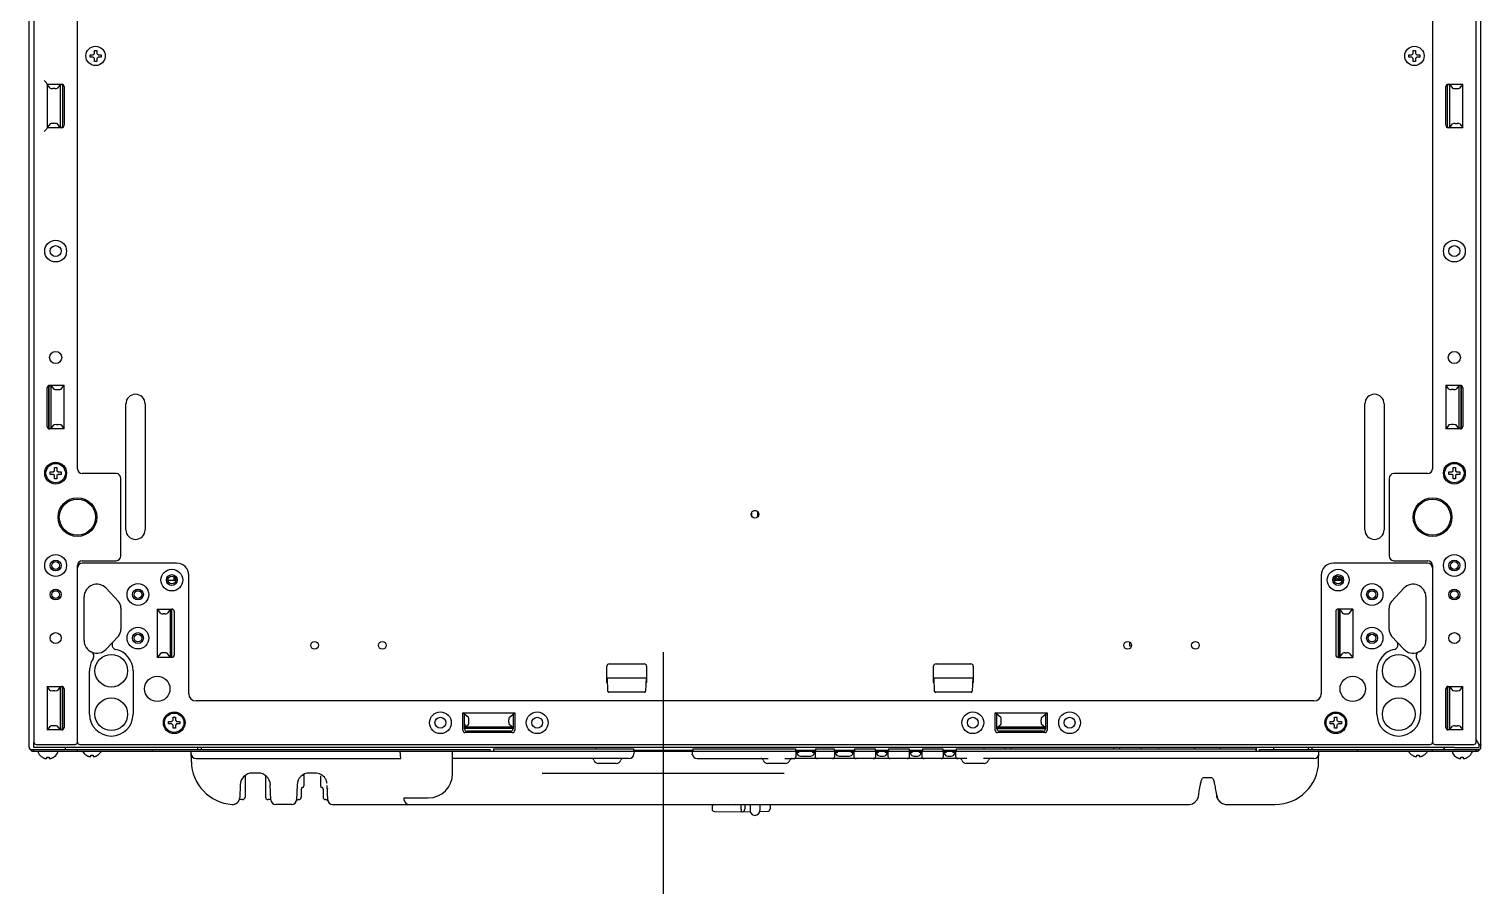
# Model space of a CAD drawing. Header units: millimetres. Extents: x -2618 to 1806, y -1718 to 1521.
# Drawn here: x -101 to 499, y 809 to 1166 of the extents above; entities that cross this region are included whole.
import ezdxf

# ---------------------------------------------------------------- set-up
doc = ezdxf.new("R2010")
doc.units = ezdxf.units.MM
doc.header["$LTSCALE"] = 346.5
doc.layers.get('0').update_dxf_attribs({"linetype": 'CONTINUOUS'})

msp = doc.modelspace()

# ---------------------------------------------------------------- linework, layer by layer
at = {"color": 7, "linetype": 'Continuous'}
for p, q in [((-101.5, 869.29), (-101.5, 1422.92)), ((498.5, 869.29), (498.5, 1422.92)), ((-99.5, 1397.39), (-99.5, 871.39)), ((496.5, 871.39), (496.5, 1397.39)), ((-81.5, 984.39), (-81.5, 1284.39)), ((478.5, 1284.39), (478.5, 984.39)), ((-76.3, 1154.59), (-76.3, 1155.59)), ((-76.3, 1155.59), (-75, 1155.59)), ((-75, 1154.59), (-76.3, 1154.59)), ((-75, 1155.59), (-74.5, 1156.09)), ((-74.5, 1154.09), (-75, 1154.59)), ((-74.5, 1156.09), (-74.5, 1157.39)), ((-74.5, 1157.39), (-73.5, 1157.39)), ((-74.5, 1152.79), (-74.5, 1154.09)), ((-73.5, 1152.79), (-74.5, 1152.79)), ((-73.5, 1157.39), (-73.5, 1156.09)), ((-73.5, 1156.09), (-73, 1155.59)), ((-73, 1154.59), (-73.5, 1154.09)), ((-73.5, 1154.09), (-73.5, 1152.79)), ((-73, 1155.59), (-71.7, 1155.59)), ((-71.7, 1154.59), (-73, 1154.59)), ((-71.7, 1155.59), (-71.7, 1154.59)), ((468.7, 1155.59), (470, 1155.59)), ((468.7, 1154.59), (468.7, 1155.59)), ((470, 1154.59), (468.7, 1154.59)), ((470, 1155.59), (470.5, 1156.09)), ((470.5, 1154.09), (470, 1154.59)), ((470.5, 1157.39), (471.5, 1157.39)), ((470.5, 1156.09), (470.5, 1157.39)), ((470.5, 1152.79), (470.5, 1154.09)), ((471.5, 1152.79), (470.5, 1152.79)), ((471.5, 1157.39), (471.5, 1156.09)), ((471.5, 1156.09), (472, 1155.59)), ((472, 1154.59), (471.5, 1154.09)), ((471.5, 1154.09), (471.5, 1152.79)), ((472, 1155.59), (473.3, 1155.59)), ((473.3, 1154.59), (472, 1154.59)), ((473.3, 1155.59), (473.3, 1154.59)), ((-94.28, 1143.95), (-95.27, 1144.93)), ((-94, 1143.39), (-94.27, 1143.93)), ((-94, 1143.39), (-94, 1125.39)), ((-94, 1143.39), (-87.99, 1143.39)), ((-92.72, 1141.77), (-93.94, 1143.31)), ((-90.79, 1141.62), (-91.73, 1141.62)), ((-88.66, 1143.21), (-89.8, 1141.77)), ((-88.66, 1143.21), (-88.66, 1125.56)), ((-88.13, 1143.21), (-88.66, 1143.21)), ((-87.74, 1143.14), (-87.74, 1125.64)), ((-87.74, 1143.14), (-87.74, 1125.64)), ((-87, 1142.39), (-87, 1126.39)), ((484, 1126.39), (484, 1142.39)), ((484.74, 1125.64), (484.74, 1143.14)), ((484.74, 1125.64), (484.74, 1143.14)), ((484.99, 1143.39), (491, 1143.39)), ((485.13, 1143.21), (485.66, 1143.21)), ((485.66, 1143.21), (486.8, 1141.77)), ((485.66, 1125.56), (485.66, 1143.21)), ((487.79, 1141.62), (488.73, 1141.62)), ((489.72, 1141.77), (490.94, 1143.31)), ((491, 1125.39), (491, 1143.39)), ((-94.28, 1124.83), (-95.27, 1123.84)), ((-94, 1125.39), (-94.27, 1124.84)), ((-87.99, 1125.39), (-94, 1125.39)), ((-92.72, 1127), (-93.94, 1125.46)), ((-90.79, 1127.15), (-91.73, 1127.15)), ((-88.66, 1125.56), (-89.8, 1127)), ((-88.13, 1125.56), (-88.66, 1125.56)), ((491, 1125.39), (484.99, 1125.39)), ((485.13, 1125.56), (485.66, 1125.56)), ((485.66, 1125.56), (486.8, 1127)), ((487.79, 1127.15), (488.73, 1127.15)), ((489.72, 1127), (490.94, 1125.46)), ((-94, 1001.89), (-94, 1017.89)), ((-93.26, 1018.64), (-93.26, 1001.14)), ((-93.26, 1001.14), (-93.26, 1018.64)), ((-93.01, 1018.89), (-87, 1018.89)), ((-92.87, 1018.71), (-92.34, 1018.71)), ((-92.34, 1001.06), (-92.34, 1018.71)), ((-92.34, 1018.71), (-91.2, 1017.27)), ((-90.21, 1017.12), (-89.27, 1017.12)), ((-88.28, 1017.27), (-87.06, 1018.81)), ((-87, 1000.89), (-87, 1018.89)), ((484, 1018.89), (490.01, 1018.89)), ((484, 1018.89), (484, 1000.89)), ((485.28, 1017.27), (484.06, 1018.81)), ((487.21, 1017.12), (486.27, 1017.12)), ((489.34, 1018.71), (488.2, 1017.27)), ((489.87, 1018.71), (489.34, 1018.71)), ((489.34, 1018.71), (489.34, 1001.06)), ((490.26, 1018.64), (490.26, 1001.14)), ((490.26, 1001.14), (490.26, 1018.64)), ((491, 1017.89), (491, 1001.89)), ((-61.5, 959.19), (-61.5, 1011.19)), ((-53.5, 1011.19), (-53.5, 959.19)), ((450.5, 959.19), (450.5, 1011.19)), ((458.5, 1011.19), (458.5, 959.19)), ((-92.34, 1001.06), (-91.2, 1002.5)), ((-90.21, 1002.65), (-89.27, 1002.65)), ((-88.28, 1002.5), (-87.06, 1000.96)), ((485.28, 1002.5), (484.06, 1000.96)), ((487.21, 1002.65), (486.27, 1002.65)), ((489.34, 1001.06), (488.2, 1002.5)), ((-87, 1000.89), (-93.01, 1000.89)), ((-92.87, 1001.06), (-92.34, 1001.06)), ((490.01, 1000.89), (484, 1000.89)), ((489.87, 1001.06), (489.34, 1001.06)), ((-91, 983.59), (-91, 984.89)), ((-91, 984.89), (-90, 984.89)), ((-90, 984.89), (-90, 983.59)), ((487, 984.89), (488, 984.89)), ((487, 983.59), (487, 984.89)), ((488, 984.89), (488, 983.59)), ((-92.8, 982.09), (-92.8, 983.09)), ((-92.8, 983.09), (-91.5, 983.09)), ((-91.5, 982.09), (-92.8, 982.09)), ((-91.5, 983.09), (-91, 983.59)), ((-91, 981.59), (-91.5, 982.09)), ((-91, 980.29), (-91, 981.59)), ((-90, 980.29), (-91, 980.29)), ((-90, 983.59), (-89.5, 983.09)), ((-89.5, 982.09), (-90, 981.59)), ((-90, 981.59), (-90, 980.29)), ((-89.5, 983.09), (-88.2, 983.09)), ((-88.2, 982.09), (-89.5, 982.09)), ((-88.2, 983.09), (-88.2, 982.09)), ((-65.5, 982.39), (-79.5, 982.39)), ((-63.5, 948.39), (-63.5, 980.39)), ((460.5, 980.39), (460.5, 948.39)), ((476.5, 982.39), (462.5, 982.39)), ((485.2, 983.09), (486.5, 983.09)), ((485.2, 982.09), (485.2, 983.09)), ((486.5, 982.09), (485.2, 982.09)), ((486.5, 983.09), (487, 983.59)), ((487, 981.59), (486.5, 982.09)), ((487, 980.29), (487, 981.59)), ((488, 980.29), (487, 980.29)), ((488, 983.59), (488.5, 983.09)), ((488.5, 982.09), (488, 981.59)), ((488, 981.59), (488, 980.29)), ((488.5, 983.09), (489.8, 983.09)), ((489.8, 982.09), (488.5, 982.09)), ((489.8, 983.09), (489.8, 982.09)), ((197.04, 966.23), (197.05, 964.91)), ((197.94, 967.09), (199.06, 967.09)), ((199.57, 966.77), (199.55, 964.38)), ((-81.5, 871.39), (-81.5, 944.39)), ((-79.5, 946.39), (-65.5, 946.39)), ((-40.5, 945.39), (-79.5, 945.39)), ((476.5, 945.39), (437.5, 945.39)), ((462.5, 946.39), (476.5, 946.39)), ((478.5, 944.39), (478.5, 871.39)), ((-40.91, 938.19), (-44.09, 938.19)), ((-41.5, 938.39), (-41.5, 939.63)), ((-41.5, 939.19), (-41.11, 939.19)), ((-40.9, 938.39), (-41.5, 938.39)), ((-35.5, 891.39), (-35.5, 940.39)), ((432.5, 940.39), (432.5, 891.39)), ((437.9, 938.37), (438.08, 938.37)), ((437.91, 938.52), (438.08, 938.52)), ((441.09, 938.19), (437.91, 938.19)), ((438.08, 938.52), (437.94, 938.73)), ((437.98, 938.9), (438.3, 938.9)), ((437.99, 938.65), (438.3, 938.65)), ((438.08, 938.19), (438.08, 938.52)), ((438.3, 939.36), (438.94, 939.36)), ((438.3, 939.36), (438.3, 938.19)), ((439.68, 939.89), (438.94, 939.89)), ((438.94, 939.36), (438.94, 938.19)), ((438.94, 938.9), (440.09, 938.9)), ((438.94, 938.65), (440.19, 938.65)), ((440.19, 938.65), (439.68, 939.89)), ((440.19, 938.19), (440.19, 938.65)), ((440.55, 939.59), (440.55, 938.19)), ((440.84, 939.26), (440.84, 938.19)), ((-78.75, 913.39), (-78.75, 931.39)), ((-69.67, 934.97), (-64.58, 929.54)), ((461.58, 929.54), (466.67, 934.97)), ((475.75, 931.39), (475.75, 913.39)), ((-63.5, 926.81), (-63.5, 917.97)), ((-48.5, 926.39), (-48.5, 906.39)), ((-48.5, 926.39), (-42.49, 926.39)), ((-47.05, 924.57), (-48.44, 926.31)), ((-45.45, 924.42), (-46.06, 924.42)), ((-43.16, 926.21), (-44.46, 924.57)), ((-43.16, 926.21), (-43.16, 906.56)), ((-42.63, 926.21), (-43.16, 926.21)), ((-42.64, 926.14), (-42.64, 906.64)), ((-42.64, 926.14), (-42.64, 906.64)), ((-41.5, 925.39), (-41.5, 907.39)), ((438.5, 925.39), (438.5, 907.39)), ((445.5, 926.39), (439.49, 926.39)), ((439.63, 926.21), (440.16, 926.21)), ((439.64, 926.14), (439.64, 906.64)), ((439.64, 906.64), (439.64, 926.14)), ((440.16, 926.21), (441.46, 924.57)), ((440.16, 926.21), (440.16, 906.56)), ((442.45, 924.42), (443.06, 924.42)), ((444.05, 924.57), (445.44, 926.31)), ((445.5, 926.39), (445.5, 906.39)), ((460.5, 917.97), (460.5, 926.81)), ((-69.67, 909.8), (-64.58, 915.23)), ((353.43, 911.09), (353.43, 912.69)), ((466.67, 909.8), (461.58, 915.23)), ((-42.49, 906.39), (-48.5, 906.39)), ((-47.05, 908.2), (-48.44, 906.46)), ((-45.45, 908.35), (-46.06, 908.35)), ((-43.16, 906.56), (-44.46, 908.2)), ((-42.63, 906.56), (-43.16, 906.56)), ((354.07, 911.09), (353.43, 911.09)), ((439.49, 906.39), (445.5, 906.39)), ((439.63, 906.56), (440.16, 906.56)), ((440.16, 906.56), (441.46, 908.2)), ((442.45, 908.35), (443.06, 908.35)), ((444.05, 908.2), (445.44, 906.46)), ((-76.5, 882.89), (-76.5, 900.89)), ((-58.5, 900.89), (-58.5, 882.89)), ((137.3, 896.04), (137.3, 902.74)), ((138.3, 903.74), (152.7, 903.74)), ((153.7, 902.74), (153.7, 896.04)), ((272.3, 896.04), (272.3, 902.74)), ((273.3, 903.74), (287.7, 903.74)), ((288.7, 902.74), (288.7, 896.04)), ((455.5, 882.89), (455.5, 900.89)), ((473.5, 900.89), (473.5, 882.89)), ((-94, 894.39), (-94, 876.39)), ((-94, 894.39), (-87.99, 894.39)), ((-92.72, 892.77), (-93.94, 894.31)), ((-88.66, 894.21), (-89.8, 892.77)), ((-88.66, 894.21), (-88.66, 876.56)), ((-88.13, 894.21), (-88.66, 894.21)), ((-87.74, 894.14), (-87.74, 876.64)), ((-87.74, 876.64), (-87.74, 894.14)), ((137.3, 897.99), (153.7, 897.99)), ((137.69, 892.45), (137.5, 897.99)), ((153.5, 897.99), (153.31, 892.45)), ((272.3, 897.99), (288.7, 897.99)), ((272.69, 892.45), (272.5, 897.99)), ((288.5, 897.99), (288.31, 892.45)), ((484.74, 894.14), (484.74, 876.64)), ((484.74, 876.64), (484.74, 894.14)), ((484.99, 894.39), (491, 894.39)), ((485.13, 894.21), (485.66, 894.21)), ((485.66, 894.21), (486.8, 892.77)), ((485.66, 876.56), (485.66, 894.21)), ((489.72, 892.77), (490.94, 894.31)), ((491, 876.39), (491, 894.39)), ((-90.79, 892.62), (-91.73, 892.62)), ((-87, 893.39), (-87, 877.39)), ((429.5, 888.39), (-32.5, 888.39)), ((137.69, 892.47), (137.71, 892.34)), ((137.71, 892.34), (137.82, 892.16)), ((137.82, 892.16), (137.99, 892.03)), ((137.99, 892.03), (138.19, 891.99)), ((152.81, 891.99), (138.19, 891.99)), ((152.81, 891.99), (153.01, 892.03)), ((153.01, 892.03), (153.18, 892.16)), ((272.69, 892.47), (272.71, 892.34)), ((272.71, 892.34), (272.82, 892.16)), ((272.82, 892.16), (272.99, 892.03)), ((272.99, 892.03), (273.19, 891.99)), ((287.81, 891.99), (273.19, 891.99)), ((287.81, 891.99), (288.01, 892.03)), ((288.01, 892.03), (288.18, 892.16)), ((484, 877.39), (484, 893.39)), ((487.79, 892.62), (488.73, 892.62)), ((78.5, 882.89), (77.79, 883.45)), ((77.79, 883.45), (99.21, 883.45)), ((77.79, 876.31), (77.79, 883.45)), ((78.5, 876.87), (78.5, 882.89)), ((80.11, 881.6), (78.57, 882.83)), ((96.89, 881.6), (98.43, 882.83)), ((98.5, 882.89), (99.21, 883.45)), ((98.5, 882.89), (98.5, 876.87)), ((99.21, 883.45), (99.21, 876.31)), ((297.79, 883.45), (319.21, 883.45)), ((298.5, 882.89), (297.79, 883.45)), ((297.79, 876.31), (297.79, 883.45)), ((298.5, 876.87), (298.5, 882.89)), ((300.11, 881.6), (298.57, 882.83)), ((316.89, 881.6), (318.43, 882.83)), ((318.5, 882.89), (319.21, 883.45)), ((318.5, 882.89), (318.5, 876.87)), ((319.21, 883.45), (319.21, 876.31)), ((-87.99, 876.39), (-94, 876.39)), ((-92.72, 878), (-93.94, 876.46)), ((-90.79, 878.15), (-91.73, 878.15)), ((-88.66, 876.56), (-89.8, 878)), ((-88.13, 876.56), (-88.66, 876.56)), ((-43.8, 879.89), (-42.5, 879.89)), ((-43.8, 878.89), (-43.8, 879.89)), ((-42.5, 878.89), (-43.8, 878.89)), ((-42.5, 879.89), (-42, 880.39)), ((-42, 878.39), (-42.5, 878.89)), ((-42, 881.69), (-41, 881.69)), ((-42, 880.39), (-42, 881.69)), ((-42, 877.09), (-42, 878.39)), ((-41, 877.09), (-42, 877.09)), ((-41, 881.69), (-41, 880.39)), ((-41, 880.39), (-40.5, 879.89)), ((-40.5, 878.89), (-41, 878.39)), ((-41, 878.39), (-41, 877.09)), ((-40.5, 879.89), (-39.2, 879.89)), ((-39.2, 878.89), (-40.5, 878.89)), ((-39.2, 879.89), (-39.2, 878.89)), ((78.68, 877.54), (80.11, 878.69)), ((98.32, 877.54), (78.68, 877.54)), ((78.68, 877.01), (78.68, 877.54)), ((98.25, 877.03), (78.75, 877.03)), ((98.25, 877.03), (78.75, 877.03)), ((79.1, 877.88), (78.9, 877.88)), ((80.26, 879.68), (80.26, 880.61)), ((96.74, 879.68), (96.74, 880.61)), ((98.32, 877.54), (96.89, 878.69)), ((98.32, 877.01), (98.32, 877.54)), ((298.68, 877.54), (300.11, 878.69)), ((318.32, 877.54), (298.68, 877.54)), ((298.68, 877.01), (298.68, 877.54)), ((318.25, 877.03), (298.75, 877.03)), ((298.75, 877.03), (318.25, 877.03)), ((300.26, 879.68), (300.26, 880.61)), ((316.74, 879.68), (316.74, 880.61)), ((318.32, 877.54), (316.89, 878.69)), ((318.32, 877.01), (318.32, 877.54)), ((436.2, 879.89), (437.5, 879.89)), ((436.2, 878.89), (436.2, 879.89)), ((437.5, 878.89), (436.2, 878.89)), ((437.5, 879.89), (438, 880.39)), ((438, 878.39), (437.5, 878.89)), ((438, 881.69), (439, 881.69)), ((438, 880.39), (438, 881.69)), ((438, 877.09), (438, 878.39)), ((439, 877.09), (438, 877.09)), ((439, 881.69), (439, 880.39)), ((439, 880.39), (439.5, 879.89)), ((439.5, 878.89), (439, 878.39)), ((439, 878.39), (439, 877.09)), ((439.5, 879.89), (440.8, 879.89)), ((440.8, 878.89), (439.5, 878.89)), ((440.8, 879.89), (440.8, 878.89)), ((491, 876.39), (484.99, 876.39)), ((485.13, 876.56), (485.66, 876.56)), ((485.66, 876.56), (486.8, 878)), ((487.79, 878.15), (488.73, 878.15)), ((489.72, 878), (490.94, 876.46)), ((-99.5, 869.19), (-99.5, 871.39)), ((-98.5, 870.39), (-82.5, 870.39)), ((-80.5, 870.39), (477.5, 870.39)), ((98.21, 875.32), (78.79, 875.32)), ((97.51, 875.89), (79.49, 875.89)), ((318.21, 875.32), (298.79, 875.32)), ((317.51, 875.89), (299.49, 875.89)), ((479.5, 870.39), (495.5, 870.39)), ((497.6, 870.58), (496.5, 872.48)), ((497.6, 870.58), (497.7, 870.55)), ((497.7, 869.29), (497.7, 870.17)), ((-100.6, 868.39), (89.05, 868.39)), ((-99.7, 867.59), (-99.7, 868.39)), ((-99.7, 867.59), (-34.5, 867.59)), ((487.52, 869.19), (-99.5, 869.19)), ((-99.5, 867.59), (-99.5, 868.39)), ((-97.7, 867.19), (-97.7, 866.99)), ((-96, 865.11), (-96, 865.14)), ((-94.2, 864.59), (-94.2, 865.14)), ((-93.2, 865.14), (-93.2, 864.59)), ((-91.4, 865.14), (-91.4, 865.11)), ((-89.7, 867.19), (-89.7, 866.99)), ((-86.5, 868.39), (-86.5, 869.19)), ((-81.5, 867.59), (-81.5, 868.39)), ((-34.5, 867.49), (-79.5, 867.49)), ((-77.8, 865.91), (-77.8, 865.94)), ((-76, 865.39), (-76, 865.94)), ((-75, 865.94), (-75, 865.39)), ((-73.2, 865.94), (-73.2, 865.91)), ((-50.5, 867.59), (-50.5, 868.39)), ((-34.5, 867.59), (51.82, 867.59)), ((-34.42, 863.27), (-34.5, 867.59)), ((-32.48, 864.59), (52.08, 864.59)), ((-31.75, 868.39), (-31.75, 869.19)), ((-30.25, 868.39), (-30.25, 869.19)), ((51.82, 867.59), (73.5, 867.59)), ((52.08, 864.59), (51.82, 867.59)), ((73.5, 867.59), (151, 867.59)), ((73.5, 858.34), (73.5, 867.59)), ((75.03, 864.59), (73.5, 864.59)), ((146.44, 864.59), (75.03, 864.59)), ((89.05, 867.59), (89.05, 868.39)), ((89.25, 867.59), (406.75, 867.59)), ((90.5, 868.59), (148.25, 868.59)), ((90.5, 868.59), (90.5, 867.59)), ((132.74, 869.19), (132.76, 868.63)), ((148.25, 868.59), (148.25, 867.59)), ((148.25, 867.99), (172.75, 867.99)), ((148.5, 867.59), (148.44, 866.48)), ((155.5, 867.61), (151.53, 867.61)), ((170, 867.59), (430.8, 867.59)), ((172.5, 867.59), (172.56, 866.48)), ((172.58, 866.05), (172.56, 866.42)), ((172.75, 868.59), (215.25, 868.59)), ((172.75, 868.59), (172.75, 867.59)), ((174.56, 864.59), (178.56, 864.59)), ((178.56, 864.59), (203.94, 864.59)), ((210.86, 864.59), (214.5, 864.59)), ((282.4, 864.59), (214.5, 864.59)), ((215.25, 868.59), (215.25, 867.59)), ((215.25, 867.99), (223.55, 867.99)), ((215.5, 865.59), (215.5, 867.59)), ((215.5, 867.19), (216.74, 867.19)), ((215.7, 867.19), (215.83, 866.7)), ((217.28, 865.59), (221.52, 865.59)), ((222.06, 867.19), (223.3, 867.19)), ((222.97, 866.7), (223.1, 867.19)), ((223.3, 867.59), (223.3, 865.59)), ((223.55, 868.59), (231.25, 868.59)), ((223.55, 868.59), (223.55, 867.59)), ((231.25, 868.59), (231.25, 867.59)), ((231.25, 867.99), (239.55, 867.99)), ((231.5, 865.59), (231.5, 867.59)), ((231.5, 867.19), (232.74, 867.19)), ((231.7, 867.19), (231.83, 866.7)), ((233.28, 865.59), (237.52, 865.59)), ((238.06, 867.19), (239.3, 867.19)), ((238.97, 866.7), (239.1, 867.19)), ((239.3, 867.59), (239.3, 865.59)), ((239.55, 868.59), (248.15, 868.59)), ((239.55, 868.59), (239.55, 867.59)), ((248.15, 868.59), (248.15, 867.59)), ((248.15, 867.99), (253.65, 867.99)), ((248.4, 865.59), (248.4, 867.59)), ((248.4, 867.19), (249.64, 867.19)), ((248.6, 867.19), (248.73, 866.7)), ((250.18, 865.59), (251.62, 865.59)), ((252.16, 867.19), (253.4, 867.19)), ((253.07, 866.7), (253.2, 867.19)), ((253.4, 867.59), (253.4, 865.59)), ((253.65, 868.59), (262.15, 868.59)), ((253.65, 868.59), (253.65, 867.59)), ((262.15, 868.59), (262.15, 867.59)), ((262.15, 867.99), (267.65, 867.99)), ((262.4, 865.59), (262.4, 867.59)), ((262.4, 867.19), (263.64, 867.19)), ((262.6, 867.19), (262.73, 866.7)), ((264.18, 865.59), (265.62, 865.59)), ((266.16, 867.19), (267.4, 867.19)), ((267.07, 866.7), (267.2, 867.19)), ((267.4, 867.59), (267.4, 865.59)), ((267.65, 868.59), (276.15, 868.59)), ((267.65, 868.59), (267.65, 867.59)), ((276.15, 868.59), (276.15, 867.59)), ((276.15, 867.99), (281.65, 867.99)), ((276.4, 865.59), (276.4, 867.59)), ((276.4, 867.19), (277.64, 867.19)), ((276.6, 867.19), (276.73, 866.7)), ((278.18, 865.59), (279.62, 865.59)), ((280.16, 867.19), (281.4, 867.19)), ((281.07, 866.7), (281.2, 867.19)), ((281.4, 867.59), (281.4, 865.59)), ((281.65, 868.59), (405.5, 868.59)), ((281.65, 868.59), (281.65, 867.59)), ((286.04, 864.59), (282.4, 864.59)), ((425.48, 864.59), (292.96, 864.59)), ((293.24, 868.63), (293.26, 869.19)), ((358.04, 868.59), (358.06, 869.19)), ((365.32, 869.19), (365.3, 868.59)), ((380.3, 868.59), (380.32, 869.19)), ((390.68, 869.19), (390.7, 868.59)), ((405.5, 868.59), (405.5, 867.59)), ((405.73, 867.59), (405.68, 869.19)), ((406.95, 868.39), (497.6, 868.39)), ((406.95, 867.59), (406.95, 868.39)), ((412.97, 868.39), (412.94, 869.19)), ((429.48, 864.59), (425.48, 864.59)), ((427.25, 868.39), (427.25, 869.19)), ((428.75, 868.39), (428.75, 869.19)), ((430.8, 867.59), (496.7, 867.59)), ((431.42, 863.27), (431.5, 867.59)), ((447.5, 867.59), (447.5, 868.39)), ((470.2, 865.91), (470.2, 865.94)), ((472, 865.39), (472, 865.94)), ((473, 865.94), (473, 865.39)), ((474.8, 865.94), (474.8, 865.91)), ((478.5, 867.59), (478.5, 868.39)), ((483.3, 868.43), (483.3, 869.19)), ((483.5, 868.39), (483.5, 869.19)), ((486.7, 867.19), (486.7, 866.99)), ((487.52, 869.19), (497.6, 869.19)), ((488.4, 865.11), (488.4, 865.14)), ((490.2, 864.59), (490.2, 865.14)), ((491.2, 865.14), (491.2, 864.59)), ((493, 865.14), (493, 865.11)), ((494.7, 867.19), (494.7, 866.99)), ((496.5, 867.59), (496.5, 868.39)), ((496.7, 867.59), (496.7, 868.39)), ((-6.78, 858.59), (-9.22, 858.59)), ((16.72, 858.59), (14.28, 858.59)), ((141.17, 862.59), (133.83, 862.59)), ((211.07, 862.59), (203.73, 862.59)), ((293.17, 862.59), (285.83, 862.59)), ((-14.21, 853.76), (-14.4, 848.51)), ((-12.25, 857.56), (-12.25, 848.59)), ((-3.75, 857.56), (-3.75, 848.59)), ((-1.57, 847.52), (-1.79, 853.76)), ((9.29, 853.76), (9.07, 847.52)), ((12, 857.38), (12, 853.34)), ((19, 857.37), (19, 853.34)), ((21.93, 847.52), (21.73, 853.37)), ((21.75, 852.72), (21.75, 852.91)), ((21.76, 852.39), (21.75, 852.72)), ((383.95, 856.68), (387.05, 856.68)), ((-13.25, 847.59), (-14.58, 847.59)), ((-1.57, 847.59), (-2.75, 847.59)), ((10, 847.59), (9.9, 847.59)), ((11, 851.92), (11, 848.59)), ((20, 851.92), (20, 848.59)), ((21.1, 847.59), (21, 847.59)), ((22.04, 846.92), (22.05, 846.92)), ((53.5, 848.34), (63.5, 848.34)), ((53.58, 847.41), (53.5, 848.34)), ((381.71, 848.73), (381.81, 849.24)), ((389.19, 849.24), (389.27, 848.82)), ((7.07, 845.59), (0.43, 845.59)), ((23.93, 845.59), (165.5, 845.59)), ((165.5, 845.59), (377.69, 845.59)), ((180.75, 845.59), (180.75, 843.68)), ((190.26, 845.56), (181.74, 845.49)), ((181.74, 842.68), (192.75, 842.59)), ((184.75, 845.59), (184.75, 845.52)), ((192.75, 843.59), (192.75, 845.59)), ((192.75, 842.59), (196.56, 842.65)), ((194.25, 845.59), (194.25, 843.59)), ((196.5, 845.59), (196.5, 843.09)), ((200.45, 842.72), (203.77, 842.78)), ((200.5, 845.59), (200.5, 843.09)), ((204.75, 845.59), (204.75, 843.78)), ((393.31, 845.59), (413.43, 845.59))]:
    msp.add_line(p, q, dxfattribs=at)
at = {"color": 1}
for p, q in [((160.5, 908.59), (160.5, 808.59)), ((110.5, 858.59), (210.5, 858.59))]:
    msp.add_line(p, q, dxfattribs=at)
at = {"color": 7, "linetype": 'Continuous'}
for points in [[(153.18, 892.16), (153.29, 892.34), (153.31, 892.47)], [(288.18, 892.16), (288.29, 892.34), (288.31, 892.47)], [(12, 857.38), (12.05, 857.68), (12.28, 858.07)], [(381.81, 849.24), (381.85, 849.56), (381.93, 850.13), (382.02, 850.69), (382.11, 851.25), (382.2, 851.78), (382.29, 852.3), (382.39, 852.78), (382.48, 853.25), (382.57, 853.7), (382.66, 854.12), (382.75, 854.53), (382.84, 854.92), (382.94, 855.3), (383.04, 855.64), (383.14, 855.93), (383.26, 856.18), (383.4, 856.4), (383.6, 856.58), (383.88, 856.68), (383.95, 856.68)], [(387.05, 856.68), (387.11, 856.68), (387.42, 856.57), (387.66, 856.34), (387.83, 856.08), (387.95, 855.79), (388.07, 855.4), (388.18, 854.94), (388.29, 854.46), (388.4, 853.96), (388.5, 853.42), (388.61, 852.85), (388.72, 852.25), (388.83, 851.62), (388.94, 850.96), (389.05, 850.27), (389.15, 849.58), (389.19, 849.24)], [(377.68, 845.59), (378.02, 845.6), (379.24, 845.9), (380.32, 846.56), (381.18, 847.53), (381.71, 848.73)], [(389.27, 848.82), (389.77, 847.61), (390.6, 846.63), (391.67, 845.94)], [(391.67, 845.94), (392.89, 845.61), (393.32, 845.59)]]:
    msp.add_lwpolyline(points, dxfattribs=at)
for centre, radius in [((-74, 1155.09), 4), ((471, 1155.09), 4), ((-90.5, 1074.39), 4.5), ((-90.5, 1074.39), 2.25), ((487.5, 1074.39), 4.5), ((487.5, 1074.39), 2.25), ((-90.5, 1030.39), 2.5), ((487.5, 1030.39), 2.5), ((-90.5, 982.59), 4.5), ((-90.5, 982.59), 4), ((487.5, 982.59), 4.5), ((487.5, 982.59), 4), ((-81.5, 964.39), 8), ((478.5, 964.39), 8), ((-81.5, 964.39), 7.49), ((198.5, 965.59), 1.6), ((478.5, 964.39), 7.49), ((-90.5, 944.39), 4.5), ((487.5, 944.39), 4.5), ((-90.5, 944.39), 2.25), ((-90.5, 944.39), 1.6), ((-42.5, 938.39), 4.5), ((439.5, 938.39), 4.5), ((487.5, 944.39), 2.25), ((487.5, 944.39), 1.6), ((-56.5, 932.39), 4.5), ((-42.5, 938.39), 2.25), ((-42.5, 938.39), 1.6), ((439.5, 938.39), 2.25), ((439.5, 938.39), 1.6), ((453.5, 932.39), 4.5), ((-90.5, 932.39), 2.25), ((-90.5, 932.39), 1.6), ((-56.5, 932.39), 2.25), ((-56.5, 932.39), 1.6), ((453.5, 932.39), 2.25), ((453.5, 932.39), 1.6), ((487.5, 932.39), 2.25), ((487.5, 932.39), 1.6), ((-56.5, 914.39), 4.5), ((453.5, 914.39), 4.5), ((-90.5, 914.39), 2.25), ((-56.5, 914.39), 2.25), ((-56.5, 914.39), 1.6), ((16.5, 911.39), 1.6), ((44.5, 911.39), 1.6), ((352.5, 911.39), 1.6), ((380.5, 911.39), 1.6), ((453.5, 914.39), 2.25), ((453.5, 914.39), 1.6), ((487.5, 914.39), 2.25), ((-67.5, 900.89), 6.75), ((464.5, 900.89), 6.75), ((-48.5, 893.39), 5.25), ((445.5, 893.39), 5.25), ((-67.5, 882.89), 6.75), ((464.5, 882.89), 6.75), ((-41.5, 879.39), 4.5), ((-41.5, 879.39), 4), ((68.5, 879.39), 4.5), ((108.5, 879.39), 4.5), ((288.5, 879.39), 4.5), ((328.5, 879.39), 4.5), ((438.5, 879.39), 4.5), ((438.5, 879.39), 4), ((68.5, 879.39), 2.25), ((108.5, 879.39), 2.25), ((288.5, 879.39), 2.25), ((328.5, 879.39), 2.25)]:
    msp.add_circle(centre, radius, dxfattribs=at)
for centre, radius, start, end in [((-88.49, 1143.14), 0.75, 0, 15.97529), ((-88.49, 1143.14), 0.75, 0, 15.9859), ((485.49, 1143.14), 0.75, 164.02495, 180), ((485.49, 1143.14), 0.75, 164.01433, 180), ((-88.49, 1125.64), 0.75, 344.02495, 0), ((-88.49, 1125.64), 0.75, 344.01433, 0), ((485.49, 1125.64), 0.75, 180, 195.97529), ((485.49, 1125.64), 0.75, 180, 195.9859), ((-92.51, 1018.64), 0.75, 164.02495, 180), ((-92.51, 1018.64), 0.75, 164.01433, 180), ((-57.5, 1011.19), 4, 0, 180), ((454.5, 1011.19), 4, 0, 180), ((489.51, 1018.64), 0.75, 0, 15.97529), ((489.51, 1018.64), 0.75, 0, 15.9859), ((-92.51, 1001.14), 0.75, 180, 195.97529), ((-92.51, 1001.14), 0.75, 180, 195.9859), ((489.51, 1001.14), 0.75, 344.02495, 0), ((489.51, 1001.14), 0.75, 344.01433, 0), ((-79.5, 984.39), 2, 180, 270), ((476.5, 984.39), 2, 270, 0), ((-65.5, 980.39), 2, 0, 90), ((462.5, 980.39), 2, 90, 180), ((-57.5, 959.19), 4, 180, 0), ((454.5, 959.19), 4, 180, 0), ((-65.5, 948.39), 2, 270, 0), ((462.5, 948.39), 2, 180, 270), ((-79.5, 944.39), 2, 90, 180), ((-79.5, 943.39), 2, 90, 180), ((-40.5, 940.39), 5, 0, 90), ((437.5, 940.39), 5, 90, 180), ((476.5, 944.39), 2, 0, 90), ((476.5, 943.39), 2, 0, 90), ((-73.5, 931.39), 5.25, 43.11144, 180), ((470.5, 931.39), 5.25, 0, 136.88856), ((-90.5, 932.39), 2.25, 134.93285, 135.05951), ((-90.5, 932.39), 2.25, 224.94058, 225.06725), ((-90.5, 932.39), 2.25, 112.41868, 112.57656), ((-90.5, 932.39), 2.25, 247.42352, 247.58142), ((-90.5, 932.39), 2.25, 89.91587, 90.08413), ((-90.5, 932.39), 2.25, 269.91587, 270.08413), ((-90.5, 932.39), 2.25, 67.42352, 67.58142), ((-90.5, 932.39), 2.25, 292.41868, 292.57656), ((-90.5, 932.39), 2.25, 44.94058, 45.06725), ((-90.5, 932.39), 2.25, 314.93285, 315.05951), ((487.5, 932.39), 2.25, 134.93285, 135.05951), ((487.5, 932.39), 2.25, 224.94058, 225.06725), ((487.5, 932.39), 2.25, 112.41868, 112.57656), ((487.5, 932.39), 2.25, 247.42352, 247.58142), ((487.5, 932.39), 2.25, 89.91587, 90.08413), ((487.5, 932.39), 2.25, 269.91587, 270.08413), ((487.5, 932.39), 2.25, 67.42352, 67.58142), ((487.5, 932.39), 2.25, 292.41868, 292.57656), ((487.5, 932.39), 2.25, 44.94058, 45.06725), ((487.5, 932.39), 2.25, 314.93285, 315.05951), ((-67.5, 926.81), 4, 0, 43.11144), ((-43.39, 926.14), 0.75, 0, 19.47284), ((-43.39, 926.14), 0.75, 0, 19.48091), ((440.39, 926.14), 0.75, 160.52716, 180), ((440.39, 926.14), 0.75, 160.51909, 180), ((464.5, 926.81), 4, 136.88856, 180), ((-73.5, 913.39), 5.25, 180, 316.88856), ((-65.2, 911.64), 2, 136.88856, 257.93403), ((-67.5, 917.97), 4, 316.88856, 0), ((464.5, 917.97), 4, 180, 223.11144), ((462.2, 911.64), 2, 282.06597, 43.11144), ((470.5, 913.39), 5.25, 223.11144, 0), ((-76.72, 906.89), 2, 326.92512, 63.65352), ((-67.5, 900.89), 9, 0, 77.93403), ((-43.39, 906.64), 0.75, 340.52716, 0), ((-43.39, 906.64), 0.75, 340.51909, 0), ((440.39, 906.64), 0.75, 180, 199.47284), ((440.39, 906.64), 0.75, 180, 199.48091), ((464.5, 900.89), 9, 102.06597, 180), ((473.72, 906.89), 2, 116.34648, 213.07488), ((-67.5, 900.89), 9, 146.92512, 180), ((138.3, 902.74), 1, 90, 180), ((152.7, 902.74), 1, 0, 90), ((273.3, 902.74), 1, 90, 180), ((287.7, 902.74), 1, 0, 90), ((464.5, 900.89), 9, 0, 33.07488), ((-88.49, 894.14), 0.75, 0, 15.97529), ((-88.49, 894.14), 0.75, 0, 15.9859), ((137.6, 896.04), 0.3, 180, 265.89417), ((153.4, 896.04), 0.3, 274.10583, 0), ((272.6, 896.04), 0.3, 180, 265.89417), ((288.4, 896.04), 0.3, 274.10583, 0), ((485.49, 894.14), 0.75, 164.02495, 180), ((485.49, 894.14), 0.75, 164.01433, 180), ((-32.5, 891.39), 3, 180, 270), ((138.2, 892.49), 0.503, 200.0741, 213.84365), ((138.2, 892.49), 0.503, 213.84132, 223.47642), ((138.19, 892.49), 0.501, 223.5442, 238.84065), ((138.19, 892.48), 0.498, 238.84943, 246.83523), ((152.81, 892.49), 0.499, 293.0775, 301.19603), ((152.81, 892.49), 0.501, 301.20392, 316.35185), ((152.8, 892.49), 0.503, 316.41796, 326.12769), ((152.81, 892.49), 0.503, 326.12668, 339.81833), ((273.2, 892.49), 0.503, 200.0741, 213.84365), ((273.2, 892.49), 0.503, 213.84132, 223.47642), ((273.19, 892.49), 0.501, 223.5442, 238.84065), ((273.19, 892.48), 0.498, 238.84943, 246.83523), ((287.81, 892.49), 0.499, 293.0775, 301.19603), ((287.81, 892.49), 0.501, 301.20392, 316.35185), ((287.8, 892.49), 0.503, 316.41796, 326.12769), ((287.81, 892.49), 0.503, 326.12668, 339.81833), ((429.5, 891.39), 3, 270, 0), ((-67.5, 882.89), 9, 180, 0), ((464.5, 882.89), 9, 180, 0), ((-88.49, 876.64), 0.75, 344.02495, 0), ((-88.49, 876.64), 0.75, 344.01433, 0), ((78.75, 877.78), 0.75, 250.52716, 270), ((78.75, 877.78), 0.75, 250.51909, 270), ((71, 875.79), 8.17, 14.81989, 23.2689), ((98.25, 877.78), 0.75, 270, 289.47284), ((98.25, 877.78), 0.75, 270, 289.48091), ((298.75, 877.78), 0.75, 250.52716, 270), ((298.75, 877.78), 0.75, 250.51909, 270), ((318.25, 877.78), 0.75, 270, 289.47284), ((318.25, 877.78), 0.75, 270, 289.48091), ((485.49, 876.64), 0.75, 180, 195.97529), ((485.49, 876.64), 0.75, 180, 195.9859), ((-98.5, 871.39), 1, 180, 270), ((-82.5, 871.39), 1, 270, 0), ((-80.5, 871.39), 1, 180, 270), ((477.5, 871.39), 1, 270, 0), ((479.5, 871.39), 1, 180, 270), ((495.5, 871.39), 1, 270, 0), ((-100.6, 869.29), 0.9, 180, 270), ((-99.7, 869.39), 1.8, 192.61525, 270), ((-97.3, 867.19), 0.4, 150, 180), ((-97.3, 866.99), 0.4, 180, 210.30118), ((-93.5, 869.21), 4.8, 210.30118, 238.62729), ((-93.5, 870.01), 4.8, 211.33998, 211.98411), ((-93.51, 869.19), 4.75, 238.46592, 241.03161), ((-93.52, 869.19), 4.75, 241.03193, 241.99277), ((-93.52, 869.19), 4.75, 241.99274, 243.31945), ((-93.52, 869.18), 4.74, 243.31951, 244.45955), ((-93.52, 869.18), 4.74, 244.45956, 245.42888), ((-93.52, 869.18), 4.73, 245.42886, 246.68056), ((-93.52, 869.17), 4.73, 246.68064, 247.45387), ((-93.53, 869.16), 4.72, 247.45369, 248.98559), ((-93.53, 869.16), 4.72, 248.98587, 249.48302), ((-93.53, 869.15), 4.7, 249.48238, 251.53518), ((-93.54, 869.13), 4.68, 251.53572, 252.61727), ((-93.54, 869.11), 4.67, 252.61732, 253.60544), ((-93.55, 869.08), 4.64, 253.60396, 255.68242), ((-94.45, 866.57), 1.99, 262.72085, 266.33949), ((-94.45, 866.54), 1.96, 266.34789, 267.55576), ((-94.45, 866.53), 1.95, 267.55499, 270.06214), ((-94.45, 866.53), 1.95, 270.06435, 271.86766), ((-94.45, 866.54), 1.96, 271.86802, 273.74828), ((-94.45, 866.57), 2, 273.75577, 277.27883), ((-93.7, 868.91), 3.8, 262.43512, 277.56488), ((-92.95, 866.57), 2, 262.72119, 266.2442), ((-92.95, 866.54), 1.96, 266.25169, 268.13202), ((-92.95, 866.53), 1.95, 268.13237, 269.93561), ((-92.95, 866.53), 1.95, 269.93783, 272.44504), ((-92.95, 866.54), 1.96, 272.44426, 273.6521), ((-92.95, 866.57), 1.99, 273.66051, 277.27916), ((-93.85, 869.08), 4.64, 284.31758, 286.39605), ((-93.86, 869.11), 4.67, 286.39456, 287.38268), ((-93.86, 869.13), 4.68, 287.38273, 288.46428), ((-93.87, 869.15), 4.7, 288.46482, 290.51762), ((-93.87, 869.16), 4.72, 290.51698, 291.01413), ((-93.87, 869.16), 4.72, 291.01441, 292.54631), ((-93.88, 869.17), 4.73, 292.54613, 293.31936), ((-93.88, 869.18), 4.73, 293.31944, 294.57114), ((-93.88, 869.18), 4.74, 294.57112, 295.54044), ((-93.88, 869.18), 4.74, 295.54045, 296.68049), ((-93.88, 869.19), 4.75, 296.68055, 298.00726), ((-93.88, 869.19), 4.75, 298.00723, 298.96807), ((-93.89, 869.19), 4.75, 298.96839, 301.53408), ((-93.9, 869.21), 4.8, 301.37271, 329.69882), ((-93.9, 870.01), 4.8, 328.01589, 329.69882), ((-90.1, 866.99), 0.4, 329.69882, 0), ((-75.3, 870.01), 4.8, 211.77985, 238.62729), ((-75.31, 869.99), 4.75, 238.46592, 241.03161), ((-75.32, 869.99), 4.75, 241.03193, 241.99277), ((-75.32, 869.99), 4.75, 241.99274, 243.31945), ((-75.32, 869.98), 4.74, 243.31951, 244.45955), ((-75.32, 869.98), 4.74, 244.45956, 245.42888), ((-75.32, 869.98), 4.73, 245.42886, 246.68056), ((-75.32, 869.97), 4.73, 246.68064, 247.45387), ((-75.33, 869.96), 4.72, 247.45369, 248.98559), ((-75.33, 869.96), 4.72, 248.98587, 249.48302), ((-75.33, 869.95), 4.7, 249.48238, 251.53518), ((-75.34, 869.93), 4.68, 251.53572, 252.61727), ((-75.34, 869.91), 4.67, 252.61732, 253.60544), ((-75.35, 869.88), 4.64, 253.60396, 255.68242), ((-76.25, 867.37), 1.99, 262.72085, 266.33949), ((-76.25, 867.34), 1.96, 266.34789, 267.55576), ((-76.25, 867.33), 1.95, 267.55499, 270.06214), ((-76.25, 867.33), 1.95, 270.06435, 271.86766), ((-76.25, 867.34), 1.96, 271.86802, 273.74828), ((-76.25, 867.37), 2, 273.75577, 277.27883), ((-75.5, 869.71), 3.8, 262.43512, 277.56488), ((-74.75, 867.37), 2, 262.72119, 266.2442), ((-74.75, 867.34), 1.96, 266.25169, 268.13201), ((-74.75, 867.33), 1.95, 268.13237, 269.93561), ((-74.75, 867.33), 1.95, 269.93783, 272.44504), ((-74.75, 867.34), 1.96, 272.44426, 273.6521), ((-74.75, 867.37), 1.99, 273.66051, 277.27916), ((-75.65, 869.88), 4.64, 284.31758, 286.39605), ((-75.66, 869.91), 4.67, 286.39456, 287.38268), ((-75.66, 869.93), 4.68, 287.38273, 288.46428), ((-75.67, 869.95), 4.7, 288.46482, 290.51762), ((-75.67, 869.96), 4.72, 290.51698, 291.01413), ((-75.67, 869.96), 4.72, 291.01441, 292.54631), ((-75.68, 869.97), 4.73, 292.54613, 293.31936), ((-75.68, 869.98), 4.73, 293.31944, 294.57114), ((-75.68, 869.98), 4.74, 294.57112, 295.54044), ((-75.68, 869.98), 4.74, 295.54045, 296.68049), ((-75.68, 869.99), 4.75, 296.68055, 298.00726), ((-75.68, 869.99), 4.75, 298.00723, 298.96807), ((-75.69, 869.99), 4.75, 298.96839, 301.53408), ((-75.7, 870.01), 4.8, 301.37271, 328.22015), ((-32.48, 866.59), 2, 181, 270), ((131, 863.59), 1, 19.47122, 90), ((144, 863.59), 1, 90, 160.52878), ((146.44, 866.59), 2, 270, 357), ((148.33, 867.59), 0.4, 1.00594, 76.9859), ((172.67, 867.59), 0.4, 119.66551, 178.99751), ((174.56, 866.59), 2, 183, 270), ((200.9, 863.59), 1, 19.47122, 90), ((213.9, 863.59), 1, 90, 160.52878), ((214.5, 865.59), 1, 270, 0), ((217.28, 867.09), 1.5, 195, 270), ((221.52, 867.09), 1.5, 270, 345), ((224.3, 865.59), 1, 180, 270), ((230.5, 865.59), 1, 270, 0), ((233.28, 867.09), 1.5, 195, 270), ((237.52, 867.09), 1.5, 270, 345), ((240.3, 865.59), 1, 180, 270), ((247.4, 865.59), 1, 270, 0), ((250.18, 867.09), 1.5, 195, 270), ((251.62, 867.09), 1.5, 270, 345), ((254.4, 865.59), 1, 180, 270), ((261.4, 865.59), 1, 270, 0), ((264.18, 867.09), 1.5, 195, 270), ((265.62, 867.09), 1.5, 270, 345), ((268.4, 865.59), 1, 180, 270), ((275.4, 865.59), 1, 270, 0), ((278.18, 867.09), 1.5, 195, 270), ((279.62, 867.09), 1.5, 270, 345), ((282.4, 865.59), 1, 180, 270), ((283, 863.59), 1, 19.47122, 90), ((296, 863.59), 1, 90, 160.52878), ((324.91, 859.59), 25, 157.29088, 158.82389), ((322.18, 867.59), 18, 174.76571, 176.79166), ((328.82, 867.59), 18, 3.20834, 5.23429), ((326.09, 859.59), 25, 21.17393, 22.61671), ((429.48, 866.59), 2, 270, 359), ((472.7, 870.01), 4.8, 210.30118, 238.62729), ((472.69, 869.99), 4.75, 238.46592, 241.03161), ((472.68, 869.99), 4.75, 241.03193, 241.99277), ((472.68, 869.99), 4.75, 241.99274, 243.31945), ((472.68, 869.98), 4.74, 243.31951, 244.45955), ((472.68, 869.98), 4.74, 244.45956, 245.42888), ((472.68, 869.98), 4.73, 245.42886, 246.68056), ((472.68, 869.97), 4.73, 246.68064, 247.45387), ((472.67, 869.96), 4.72, 247.45369, 248.98559), ((472.67, 869.96), 4.72, 248.98587, 249.48302), ((472.67, 869.95), 4.7, 249.48238, 251.53518), ((472.66, 869.93), 4.68, 251.53572, 252.61727), ((472.66, 869.91), 4.67, 252.61732, 253.60544), ((472.65, 869.88), 4.64, 253.60396, 255.68242), ((471.75, 867.37), 1.99, 262.72085, 266.33949), ((471.75, 867.34), 1.96, 266.34789, 267.55576), ((471.75, 867.33), 1.95, 267.55499, 270.06214), ((471.75, 867.33), 1.95, 270.06435, 271.86766), ((471.75, 867.34), 1.96, 271.86802, 273.74828), ((471.75, 867.37), 2, 273.75577, 277.27883), ((472.5, 869.71), 3.8, 262.43512, 277.56488), ((473.25, 867.37), 2, 262.72119, 266.2442), ((473.25, 867.34), 1.96, 266.25169, 268.13201), ((473.25, 867.33), 1.95, 268.13237, 269.93561), ((473.25, 867.33), 1.95, 269.93783, 272.44504), ((473.25, 867.34), 1.96, 272.44426, 273.6521), ((473.25, 867.37), 1.99, 273.66051, 277.27916), ((472.35, 869.88), 4.64, 284.31758, 286.39605), ((472.34, 869.91), 4.67, 286.39456, 287.38268), ((472.34, 869.93), 4.68, 287.38273, 288.46428), ((472.33, 869.95), 4.7, 288.46482, 290.51762), ((472.33, 869.96), 4.72, 290.51698, 291.01413), ((472.33, 869.96), 4.72, 291.01441, 292.54631), ((472.32, 869.97), 4.73, 292.54613, 293.31936), ((472.32, 869.98), 4.73, 293.31944, 294.57114), ((472.32, 869.98), 4.74, 294.57112, 295.54044), ((472.32, 869.98), 4.74, 295.54045, 296.68049), ((472.32, 869.99), 4.75, 296.68055, 298.00726), ((472.32, 869.99), 4.75, 298.00723, 298.96807), ((472.31, 869.99), 4.75, 298.96839, 301.53408), ((472.3, 870.01), 4.8, 301.37271, 329.69882), ((487.1, 866.99), 0.4, 180, 210.30118), ((490.9, 870.01), 4.8, 210.30118, 211.98411), ((490.9, 869.21), 4.8, 210.30118, 238.62729), ((490.89, 869.19), 4.75, 238.46592, 241.03161), ((490.88, 869.19), 4.75, 241.03193, 241.99277), ((490.88, 869.19), 4.75, 241.99274, 243.31945), ((490.88, 869.18), 4.74, 243.31951, 244.45955), ((490.88, 869.18), 4.74, 244.45956, 245.42888), ((490.88, 869.18), 4.73, 245.42886, 246.68056), ((490.88, 869.17), 4.73, 246.68064, 247.45387), ((490.87, 869.16), 4.72, 247.45369, 248.98559), ((490.87, 869.16), 4.72, 248.98587, 249.48302), ((490.87, 869.15), 4.7, 249.48238, 251.53518), ((490.86, 869.13), 4.68, 251.53572, 252.61727), ((490.86, 869.11), 4.67, 252.61732, 253.60544), ((490.85, 869.08), 4.64, 253.60396, 255.68242), ((489.95, 866.57), 1.99, 262.72085, 266.33949), ((489.95, 866.54), 1.96, 266.34789, 267.55576), ((489.95, 866.53), 1.95, 267.55499, 270.06214), ((489.95, 866.53), 1.95, 270.06435, 271.86766), ((489.95, 866.54), 1.96, 271.86802, 273.74828), ((489.95, 866.57), 2, 273.75577, 277.27883), ((490.7, 868.91), 3.8, 262.43512, 277.56488), ((491.45, 866.57), 2, 262.72119, 266.2442), ((491.45, 866.54), 1.96, 266.25169, 268.13202), ((491.45, 866.53), 1.95, 268.13237, 269.93561), ((491.45, 866.53), 1.95, 269.93783, 272.44504), ((491.45, 866.54), 1.96, 272.44426, 273.6521), ((491.45, 866.57), 1.99, 273.66051, 277.27916), ((490.55, 869.08), 4.64, 284.31758, 286.39605), ((490.54, 869.11), 4.67, 286.39456, 287.38268), ((490.54, 869.13), 4.68, 287.38273, 288.46428), ((490.53, 869.15), 4.7, 288.46482, 290.51762), ((490.53, 869.16), 4.72, 290.51698, 291.01413), ((490.53, 869.16), 4.72, 291.01441, 292.54631), ((490.52, 869.17), 4.73, 292.54613, 293.31936), ((490.52, 869.18), 4.73, 293.31944, 294.57114), ((490.52, 869.18), 4.74, 294.57112, 295.54044), ((490.52, 869.18), 4.74, 295.54045, 296.68049), ((490.52, 869.19), 4.75, 296.68055, 298.00726), ((490.52, 869.19), 4.75, 298.00723, 298.96807), ((490.51, 869.19), 4.75, 298.96839, 301.53408), ((490.5, 869.21), 4.8, 301.37271, 329.69882), ((490.5, 870.01), 4.8, 328.01589, 328.66002), ((494.3, 867.19), 0.4, 0, 30), ((494.3, 866.99), 0.4, 329.69882, 0), ((496.7, 869.39), 1.8, 270, 347.38475), ((497.6, 869.29), 0.9, 270, 0), ((497.6, 869.29), 0.1, 270, 0), ((-16.43, 863.59), 18, 181, 266.29789), ((-9.22, 853.59), 5, 90, 178), ((-6.78, 853.59), 5, 2, 90), ((14.28, 853.59), 5, 90, 178), ((16.72, 853.59), 5, 32.97954, 90), ((63.5, 858.34), 10, 270, 360), ((133.83, 864.59), 2, 199.47122, 270), ((141.17, 864.59), 2, 270, 340.52878), ((203.73, 864.59), 2, 199.47122, 270), ((211.07, 864.59), 2, 270, 340.52878), ((285.83, 864.59), 2, 199.47122, 270), ((293.17, 864.59), 2, 270, 340.52878), ((413.43, 863.59), 18, 270, 359), ((11.75, 851.92), 0.75, 109.47122, 180), ((11.25, 853.34), 0.75, 289.47122, 0), ((19.75, 853.34), 0.75, 180, 250.52878), ((19.25, 851.92), 0.75, 0, 70.52878), ((16.67, 853.56), 5.06, 29.06972, 32.97846), ((16.69, 853.57), 5.03, 15.56585, 29.05758), ((16.73, 853.58), 4.99, 7.43953, 15.52786), ((-104.54, 848.88), 126.35, 1.8271, 2.03551), ((76.79, 854.14), 55.05, 181.82751, 181.98847), ((-17.4, 848.62), 3, 266.29789, 358), ((-17.4, 848.62), 3, 266.29789, 343.97592), ((-13.25, 848.59), 1, 270, 0), ((-2.75, 848.59), 1, 180, 270), ((0.43, 847.59), 2, 182, 270), ((0.43, 847.59), 2, 182, 270), ((7.07, 847.59), 2, 270, 358), ((7.07, 847.59), 2, 270, 336.01383), ((9.9, 846.59), 1, 90, 160.52878), ((10, 848.59), 1, 270, 0), ((21, 848.59), 1, 180, 270), ((21.1, 846.59), 1, 19.47122, 90), ((23.93, 847.59), 2, 182, 270), ((55.57, 847.59), 2, 185, 270), ((393.36, 849.59), 4, 184.47465, 199.32584), ((181.75, 844.49), 1, 90.5, 180), ((181.75, 843.68), 1, 180, 269.5), ((193.25, 843.59), 1, 271, 0), ((198.5, 843.09), 2, 180, 0), ((203.75, 843.78), 1, 271, 360)]:
    msp.add_arc(centre, radius, start, end, dxfattribs=at)
for centre, major_axis, ratio, start_param, end_param in [((-95.27, 1143.92), (1, 0), 0.176327, 0.087266, 0.174533), ((-93.93, 1143.81), (0, 0.5), 0.140541, -3.688047, -3.316126), ((-91.73, 1141.8), (1, 0), 0.176327, -3.001966, -1.570796), ((-90.79, 1141.8), (1, 0), 0.176327, -1.570796, -0.139626), ((-88.15, 1142.19), (-0.639, -0.802), 0.975509, 9.698715, 10.085664), ((-88, 1142.37), (0.453, 0.913), 0.981173, 5.180581, 6.736243), ((485, 1142.37), (-0.453, 0.913), 0.981173, 5.830128, 7.385789), ((485.15, 1142.19), (-0.639, 0.802), 0.975509, -0.660886, -0.269599), ((487.79, 1141.8), (1, 0), 0.176327, -3.001966, -1.570796), ((488.73, 1141.8), (1, 0), 0.176327, -1.570796, -0.139626), ((490.93, 1143.81), (0, 0.5), 0.140541, -2.96706, -2.544119), ((-95.27, 1124.86), (1, 0), 0.176327, -0.174533, -0.087266), ((-93.93, 1124.97), (0, 0.5), 0.140541, 0.174533, 0.597473), ((-91.73, 1126.97), (1, 0), 0.176327, 1.570796, 3.001966), ((-90.79, 1126.97), (1, 0), 0.176327, 0.139626, 1.570796), ((-88.15, 1126.58), (0.639, -0.802), 0.975509, -0.660886, -0.269599), ((-88, 1126.4), (0.453, -0.913), 0.981173, 5.830128, 7.385789), ((485, 1126.4), (-0.453, -0.913), 0.981173, 5.180581, 6.736243), ((485.15, 1126.58), (0.639, 0.802), 0.975509, 9.698715, 10.085664), ((487.79, 1126.97), (1, 0), 0.176327, 1.570796, 3.001966), ((488.73, 1126.97), (1, 0), 0.176327, 0.139626, 1.570796), ((490.93, 1124.97), (0, 0.5), 0.140541, -0.546454, -0.174533), ((-93, 1017.87), (-0.453, 0.913), 0.981173, 5.830128, 7.385789), ((-92.85, 1017.69), (-0.639, 0.802), 0.975509, -0.660886, -0.269599), ((-90.21, 1017.3), (1, 0), 0.176327, -3.001966, -1.570796), ((-89.27, 1017.3), (1, 0), 0.176327, -1.570796, -0.139626), ((-87.07, 1019.31), (0, 0.5), 0.140541, -2.96706, -2.544119), ((484.07, 1019.31), (0, 0.5), 0.140541, -3.688047, -3.316126), ((486.27, 1017.3), (1, 0), 0.176327, -3.001966, -1.570796), ((487.21, 1017.3), (1, 0), 0.176327, -1.570796, -0.139626), ((489.85, 1017.69), (-0.639, -0.802), 0.975509, 9.698715, 10.085664), ((490, 1017.87), (0.453, 0.913), 0.981173, 5.180581, 6.736243), ((-90.21, 1002.47), (1, 0), 0.176327, 1.570796, 3.001966), ((-89.27, 1002.47), (1, 0), 0.176327, 0.139626, 1.570796), ((486.27, 1002.47), (1, 0), 0.176327, 1.570796, 3.001966), ((487.21, 1002.47), (1, 0), 0.176327, 0.139626, 1.570796), ((-93, 1001.9), (-0.453, -0.913), 0.981173, 5.180581, 6.736243), ((-92.85, 1002.08), (0.639, 0.802), 0.975509, 9.698715, 10.085664), ((-87.07, 1000.47), (0, 0.5), 0.140541, -0.546454, -0.174533), ((484.07, 1000.47), (0, 0.5), 0.140541, 0.174533, 0.597473), ((489.85, 1002.08), (0.639, -0.802), 0.975509, -0.660886, -0.269599), ((490, 1001.9), (0.453, -0.913), 0.981173, 5.830128, 7.385789), ((-48.43, 926.81), (0, 0.5), 0.140541, -3.688047, -3.316126), ((-46.06, 924.6), (1, 0), 0.176327, -3.001966, -1.570796), ((-45.45, 924.6), (1, 0), 0.176327, -1.570796, -0.139626), ((-42.5, 925.37), (0.453, 0.913), 0.981173, -1.102604, 0.453057), ((439.5, 925.37), (0.453, -0.913), 0.981173, 8.971721, 10.527382), ((442.45, 924.6), (1, 0), 0.176327, -3.001966, -1.570796), ((443.06, 924.6), (1, 0), 0.176327, -1.570796, -0.139626), ((445.43, 926.81), (0, 0.5), 0.140541, -2.96706, -2.544119), ((-48.43, 905.97), (0, 0.5), 0.140541, 0.174533, 0.597473), ((-46.06, 908.18), (1, 0), 0.176327, 1.570796, 3.001966), ((-45.45, 908.18), (1, 0), 0.176327, 0.139626, 1.570796), ((-42.5, 907.4), (0.453, -0.913), 0.981173, 5.830128, 7.385789), ((439.5, 907.4), (0.453, 0.913), 0.981173, 2.038989, 3.59465), ((442.45, 908.18), (1, 0), 0.176327, 1.570796, 3.001966), ((443.06, 908.18), (1, 0), 0.176327, 0.139626, 1.570796), ((445.43, 905.97), (0, 0.5), 0.140541, -0.546454, -0.174533), ((-93.93, 894.81), (0, 0.5), 0.140541, -3.688047, -3.316126), ((-88.15, 893.19), (-0.639, -0.802), 0.975509, 9.698715, 10.085664), ((-88, 893.37), (0.453, 0.913), 0.981173, 5.180581, 6.736243), ((485, 893.37), (-0.453, 0.913), 0.981173, 5.830128, 7.385789), ((485.15, 893.19), (-0.639, 0.802), 0.975509, -0.660886, -0.269599), ((490.93, 894.81), (0, 0.5), 0.140541, -2.96706, -2.544119), ((-91.73, 892.8), (1, 0), 0.176327, -3.001966, -1.570796), ((-90.79, 892.8), (1, 0), 0.176327, -1.570796, -0.139626), ((487.79, 892.8), (1, 0), 0.176327, -3.001966, -1.570796), ((488.73, 892.8), (1, 0), 0.176327, -1.570796, -0.139626), ((78.08, 882.82), (0.5, 0), 0.140541, 0.174533, 0.597473), ((98.92, 882.82), (0.5, 0), 0.140541, 2.595139, 2.96706), ((298.08, 882.82), (0.5, 0), 0.140541, 0.174533, 0.597473), ((318.92, 882.82), (0.5, 0), 0.140541, 2.595139, 2.96706), ((-93.93, 875.97), (0, 0.5), 0.140541, 0.174533, 0.597473), ((-91.73, 877.97), (1, 0), 0.176327, 1.570796, 3.001966), ((-90.79, 877.97), (1, 0), 0.176327, 0.139626, 1.570796), ((-88.15, 877.58), (0.639, -0.802), 0.975509, -0.660886, -0.269599), ((-88, 877.4), (0.453, -0.913), 0.981173, 5.830128, 7.385789), ((78.81, 876.33), (0.802, 0.639), 0.975509, 2.480706, 4.027333), ((79.52, 876.9), (-0.802, -0.639), 0.975509, -0.660886, 0.885741), ((80.09, 880.61), (0, 1), 0.176327, -1.570796, -0.139626), ((80.09, 879.68), (0, 1), 0.176327, -3.001966, -1.570796), ((96.91, 880.61), (0, 1), 0.176327, 0.139626, 1.570796), ((96.91, 879.68), (0, 1), 0.176327, 1.570796, 3.001966), ((97.48, 876.9), (0.802, -0.639), 0.975509, -0.885741, 0.660886), ((98.19, 876.33), (0.802, -0.639), 0.975509, -0.885741, 0.660886), ((298.81, 876.33), (0.802, 0.639), 0.975509, 2.480706, 4.027333), ((299.52, 876.9), (-0.802, -0.639), 0.975509, -0.660886, 0.885741), ((300.09, 880.61), (0, 1), 0.176327, -1.570796, -0.139626), ((300.09, 879.68), (0, 1), 0.176327, -3.001966, -1.570796), ((316.91, 880.61), (0, 1), 0.176327, 0.139626, 1.570796), ((316.91, 879.68), (0, 1), 0.176327, 1.570796, 3.001966), ((317.48, 876.9), (0.802, -0.639), 0.975509, -0.885741, 0.660886), ((318.19, 876.33), (0.802, -0.639), 0.975509, -0.885741, 0.660886), ((485, 877.4), (-0.453, -0.913), 0.981173, 5.180581, 6.736243), ((485.15, 877.58), (0.639, 0.802), 0.975509, 9.698715, 10.085664), ((487.79, 877.97), (1, 0), 0.176327, 1.570796, 3.001966), ((488.73, 877.97), (1, 0), 0.176327, 0.139626, 1.570796), ((490.93, 875.97), (0, 0.5), 0.140541, -0.546454, -0.174533)]:
    msp.add_ellipse(centre, major_axis=major_axis, ratio=ratio, start_param=start_param, end_param=end_param, dxfattribs=at)
for points in [[(137.72, 892.32), (137.7, 892.36), (137.69, 892.42), (137.69, 892.47)], [(138.19, 891.99), (138.13, 891.99), (138.06, 892), (138, 892.03)], [(152.81, 891.99), (152.87, 891.99), (152.94, 892), (153, 892.03)], [(153.28, 892.31), (153.3, 892.36), (153.31, 892.42), (153.31, 892.47)], [(272.72, 892.32), (272.7, 892.36), (272.69, 892.42), (272.69, 892.47)], [(273.19, 891.99), (273.13, 891.99), (273.06, 892), (273, 892.03)], [(287.81, 891.99), (287.87, 891.99), (287.94, 892), (288, 892.03)], [(288.28, 892.31), (288.3, 892.36), (288.31, 892.42), (288.31, 892.47)]]:
    msp.add_open_spline(points, degree=3, dxfattribs=at)
for points, knots in [([(497.6, 870.58), (497.61, 870.54), (497.66, 870.41), (497.7, 870.27), (497.7, 870.17)], [0, 0, 0, 0, 0.2586, 1, 1, 1, 1]), ([(497.7, 870.55), (497.89, 870.49), (498.15, 870.41), (498.42, 870.29), (498.5, 870.2), (498.5, 870.17)], [0, 0, 0, 0, 0.662099, 0.876477, 1, 1, 1, 1]), ([(192.75, 843.59), (192.75, 843.46), (192.75, 843.13), (192.75, 842.79), (192.75, 842.59)], [0, 0, 0, 0, 0.382708, 1, 1, 1, 1])]:
    msp.add_open_spline(points, degree=3, knots=knots, dxfattribs=at)

doc.saveas('drawing.dxf')
